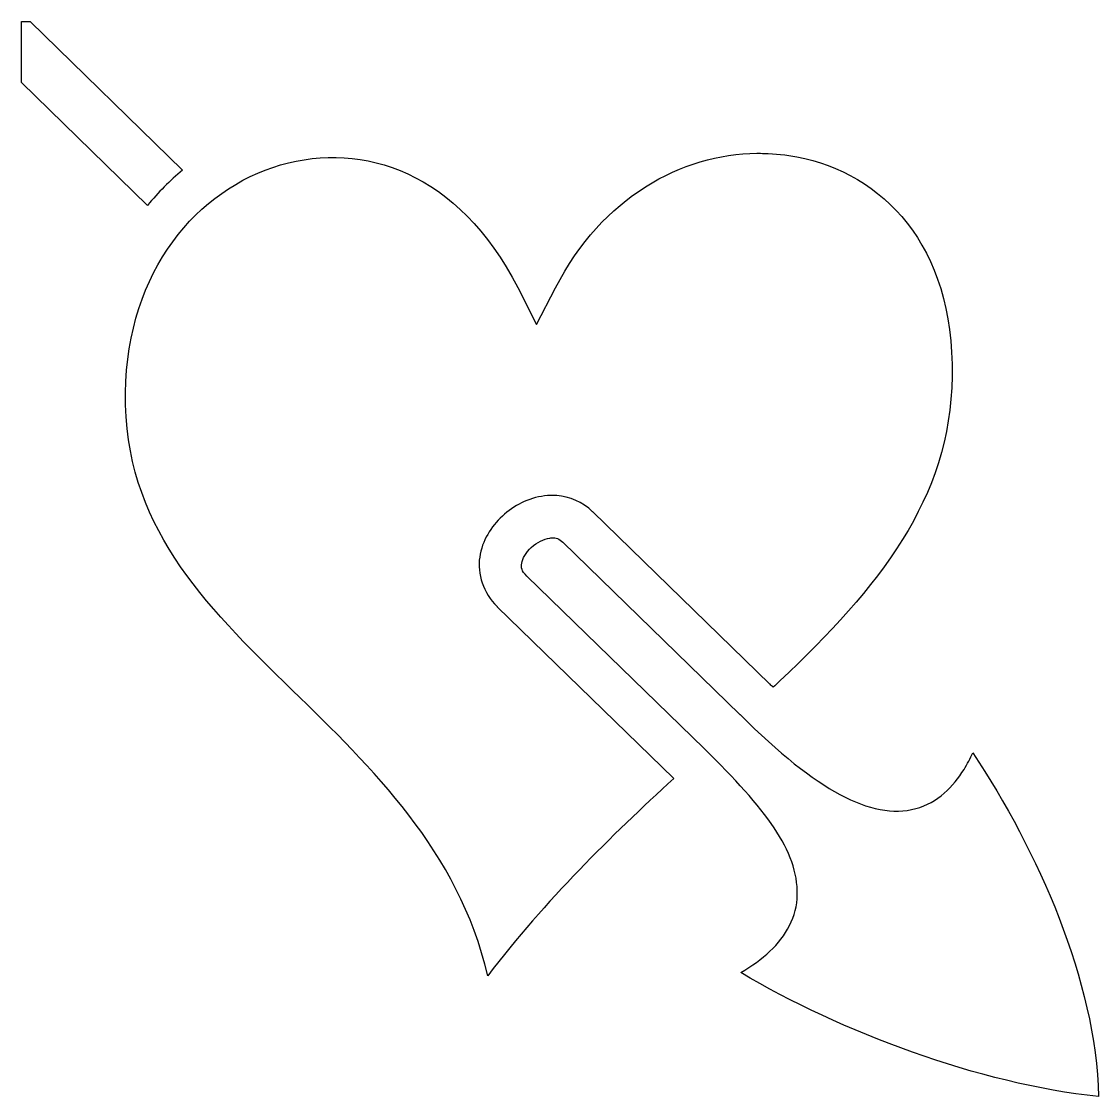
# Model space of a CAD drawing. Header units: centimetres. Extents: x -10 to 9.9, y -10.1 to 9.8.
import ezdxf

# ---------------------------------------------------------------- set-up
doc = ezdxf.new("R2010")
doc.units = ezdxf.units.CM
doc.header["$MEASUREMENT"] = 0
doc.layers.add('Layer 1', color=7, linetype='Continuous')

msp = doc.modelspace()

# ---------------------------------------------------------------- linework, layer by layer
at = {"layer": 'Layer 1'}
for points, knots in [([(-10.02805, 9.8291), (-10.02805, 9.8291), (-10.02805, 8.70237), (-10.02805, 8.70237), (-10.02805, 8.70237), (-10.02805, 8.70237), (-7.69304, 6.42403), (-7.69304, 6.42403), (-7.69304, 6.42403), (-7.49603, 6.66544), (-7.27937, 6.88345), (-7.04732, 7.07637), (-7.04732, 7.07637), (-7.04732, 7.07637), (-9.8673, 9.82906), (-9.8673, 9.82906), (-9.8673, 9.82906), (-9.8673, 9.82906), (-10.02809, 9.82906), (-10.02809, 9.82906), (-10.02809, 9.82906), (-10.02809, 9.82906), (-10.02805, 9.8291), (-10.02805, 9.8291)], [0, 0, 0, 0, 0.14285714, 0.14285714, 0.14285714, 0.14285714, 0.28571429, 0.28571429, 0.28571429, 0.28571429, 0.42857143, 0.42857143, 0.42857143, 0.42857143, 0.57142857, 0.57142857, 0.57142857, 0.57142857, 0.71428571, 0.71428571, 0.71428571, 0.71428571, 1, 1, 1, 1]), ([(3.59347, 7.38863), (2.20108, 7.37328), (0.73069, 6.58394), (-0.13705, 4.89937), (-0.13705, 4.89937), (-0.13705, 4.89937), (-0.4889, 4.2168), (-0.4889, 4.2168), (-0.4889, 4.2168), (-0.4889, 4.2168), (-0.83805, 4.90076), (-0.83805, 4.90076), (-0.83805, 4.90076), (-1.9345, 7.04601), (-3.69991, 7.61494), (-5.23014, 7.17252), (-5.23014, 7.17252), (-6.76037, 6.73001), (-8.07011, 5.23304), (-8.10156, 2.95302), (-8.10156, 2.95302), (-8.13496, 0.52469), (-6.66827, -0.94077), (-5.0101, -2.55774), (-5.0101, -2.55774), (-3.54333, -3.98808), (-1.93618, -5.52206), (-1.39158, -7.84193), (-1.39158, -7.84193), (-0.31385, -6.42804), (0.89498, -5.2545), (2.05439, -4.18774), (2.05439, -4.18774), (2.05439, -4.18774), (-1.21633, -1.00802), (-1.21633, -1.00802), (-1.21633, -1.00802), (-1.21633, -1.00802), (-1.2176, -1.00803), (-1.2176, -1.00803), (-1.2176, -1.00803), (-1.2176, -1.00803), (-1.2176, -1.00676), (-1.2176, -1.00676), (-1.2176, -1.00676), (-1.4782, -0.75143), (-1.58691, -0.39828), (-1.54187, -0.09087), (-1.54187, -0.09087), (-1.49675, 0.21653), (-1.33158, 0.47405), (-1.12019, 0.66942), (-1.12019, 0.66942), (-0.90868, 0.86487), (-0.64327, 1.00525), (-0.34396, 1.0437), (-0.34396, 1.0437), (-0.26915, 1.05331), (-0.19173, 1.05559), (-0.1133, 1.04897), (-0.1133, 1.04897), (0.12158, 1.02915), (0.36248, 0.93398), (0.55085, 0.74983), (0.55085, 0.74983), (0.55106, 0.74962), (0.55186, 0.75013), (0.55212, 0.74983), (0.55212, 0.74983), (0.55212, 0.74983), (3.83329, -2.44039), (3.83329, -2.44039), (3.83329, -2.44039), (3.83329, -2.44039), (3.83595, -2.44305), (3.83595, -2.44305), (3.83595, -2.44305), (3.83595, -2.44305), (3.83722, -2.44432), (3.83722, -2.44432), (3.83722, -2.44432), (3.85628, -2.46342), (3.87504, -2.48101), (3.89389, -2.49969), (3.89389, -2.49969), (3.93538, -2.46064), (3.97802, -2.42147), (4.01913, -2.38246), (4.01913, -2.38246), (5.85487, -0.63881), (7.17675, 0.9739), (7.20935, 3.25877), (7.20935, 3.25877), (7.24418, 5.70392), (5.91614, 7.01733), (4.33265, 7.32275), (4.33265, 7.32275), (4.13471, 7.36095), (3.93231, 7.38221), (3.72779, 7.38727), (3.72779, 7.38727), (3.68309, 7.38845), (3.63831, 7.38913), (3.5934, 7.38866), (3.5934, 7.38866), (3.5934, 7.38866), (3.59347, 7.38863), (3.59347, 7.38863)], [0, 0, 0, 0, 0.03571429, 0.03571429, 0.03571429, 0.03571429, 0.07142857, 0.07142857, 0.07142857, 0.07142857, 0.10714286, 0.10714286, 0.10714286, 0.10714286, 0.14285714, 0.14285714, 0.14285714, 0.14285714, 0.17857143, 0.17857143, 0.17857143, 0.17857143, 0.21428571, 0.21428571, 0.21428571, 0.21428571, 0.25, 0.25, 0.25, 0.25, 0.28571429, 0.28571429, 0.28571429, 0.28571429, 0.32142857, 0.32142857, 0.32142857, 0.32142857, 0.35714286, 0.35714286, 0.35714286, 0.35714286, 0.39285714, 0.39285714, 0.39285714, 0.39285714, 0.42857143, 0.42857143, 0.42857143, 0.42857143, 0.46428571, 0.46428571, 0.46428571, 0.46428571, 0.5, 0.5, 0.5, 0.5, 0.53571429, 0.53571429, 0.53571429, 0.53571429, 0.57142857, 0.57142857, 0.57142857, 0.57142857, 0.60714286, 0.60714286, 0.60714286, 0.60714286, 0.64285714, 0.64285714, 0.64285714, 0.64285714, 0.67857143, 0.67857143, 0.67857143, 0.67857143, 0.71428571, 0.71428571, 0.71428571, 0.71428571, 0.75, 0.75, 0.75, 0.75, 0.78571429, 0.78571429, 0.78571429, 0.78571429, 0.82142857, 0.82142857, 0.82142857, 0.82142857, 0.85714286, 0.85714286, 0.85714286, 0.85714286, 0.89285714, 0.89285714, 0.89285714, 0.89285714, 0.92857143, 0.92857143, 0.92857143, 0.92857143, 1, 1, 1, 1]), ([(-0.20688, 0.26616), (-0.21869, 0.2654), (-0.2307, 0.26388), (-0.24378, 0.2622), (-0.24378, 0.2622), (-0.34836, 0.24871), (-0.48317, 0.18503), (-0.58513, 0.09083), (-0.58513, 0.09083), (-0.68709, -0.00337), (-0.74942, -0.12043), (-0.76173, -0.20435), (-0.76173, -0.20435), (-0.77396, -0.28776), (-0.77004, -0.34241), (-0.66812, -0.44285), (-0.66812, -0.44285), (-0.66812, -0.44285), (-0.66685, -0.44412), (-0.66685, -0.44412), (-0.66685, -0.44412), (-0.66685, -0.44412), (2.61567, -3.63446), (2.61567, -3.63446), (2.61567, -3.63446), (2.61567, -3.63446), (2.61706, -3.63573), (2.61706, -3.63573), (2.61706, -3.63573), (3.75602, -4.75175), (4.35531, -5.53034), (4.34198, -6.3411), (4.34198, -6.3411), (4.33523, -6.7465), (4.13253, -7.11079), (3.83457, -7.38872), (3.83457, -7.38872), (3.68015, -7.53272), (3.49933, -7.66167), (3.29566, -7.784), (3.29566, -7.784), (5.14196, -8.881), (7.71699, -9.8539), (9.92001, -10.07814), (9.92001, -10.07814), (9.87464, -7.93171), (8.79581, -5.53564), (7.59419, -3.71204), (7.59419, -3.71204), (7.54401, -3.81674), (7.49105, -3.92119), (7.42948, -4.02046), (7.42948, -4.02046), (7.23142, -4.33959), (6.94497, -4.63679), (6.53468, -4.74786), (6.53468, -4.74786), (6.12451, -4.85889), (5.65295, -4.76743), (5.13133, -4.48692), (5.13133, -4.48692), (4.61056, -4.20701), (4.01379, -3.73528), (3.28382, -3.00577), (3.28382, -3.00577), (3.28382, -3.00577), (3.27986, -3.00189), (3.27986, -3.00189), (3.27986, -3.00189), (3.27986, -3.00189), (0.0013, 0.18576), (0.0013, 0.18576), (0.0013, 0.18576), (0.0013, 0.18576), (0, 0.18575), (0, 0.18575), (0, 0.18575), (-0.06772, 0.25212), (-0.12397, 0.27144), (-0.20688, 0.26612), (-0.20688, 0.26612), (-0.20688, 0.26612), (-0.20688, 0.26616), (-0.20688, 0.26616)], [0, 0, 0, 0, 0.04545455, 0.04545455, 0.04545455, 0.04545455, 0.09090909, 0.09090909, 0.09090909, 0.09090909, 0.13636364, 0.13636364, 0.13636364, 0.13636364, 0.18181818, 0.18181818, 0.18181818, 0.18181818, 0.22727273, 0.22727273, 0.22727273, 0.22727273, 0.27272727, 0.27272727, 0.27272727, 0.27272727, 0.31818182, 0.31818182, 0.31818182, 0.31818182, 0.36363636, 0.36363636, 0.36363636, 0.36363636, 0.40909091, 0.40909091, 0.40909091, 0.40909091, 0.45454545, 0.45454545, 0.45454545, 0.45454545, 0.5, 0.5, 0.5, 0.5, 0.54545455, 0.54545455, 0.54545455, 0.54545455, 0.59090909, 0.59090909, 0.59090909, 0.59090909, 0.63636364, 0.63636364, 0.63636364, 0.63636364, 0.68181818, 0.68181818, 0.68181818, 0.68181818, 0.72727273, 0.72727273, 0.72727273, 0.72727273, 0.77272727, 0.77272727, 0.77272727, 0.77272727, 0.81818182, 0.81818182, 0.81818182, 0.81818182, 0.86363636, 0.86363636, 0.86363636, 0.86363636, 0.90909091, 0.90909091, 0.90909091, 0.90909091, 1, 1, 1, 1])]:
    msp.add_open_spline(points, degree=3, knots=knots, dxfattribs=at)

doc.saveas('drawing.dxf')
